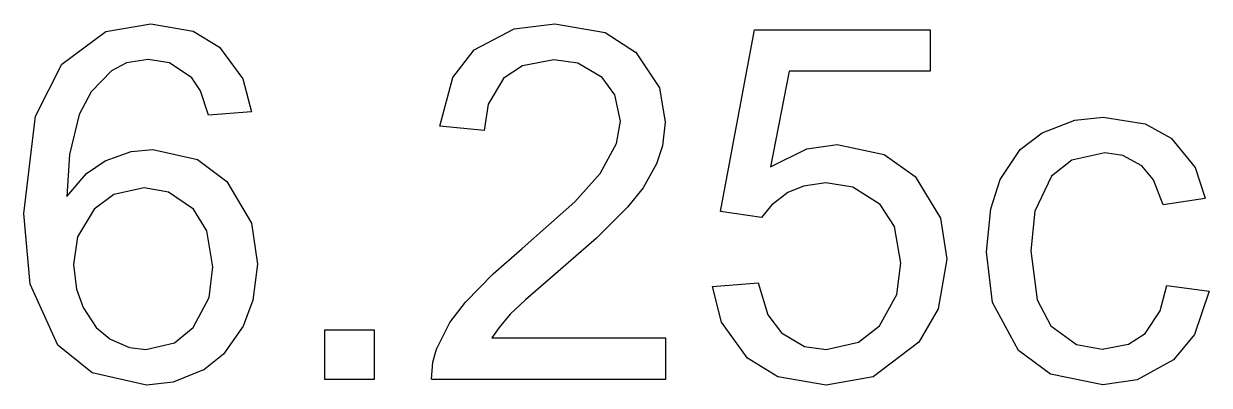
# Model space of a CAD drawing. Header units: millimetres. Extents: x -489 to 574, y -241 to 468.
# Drawn here: x -344.61 to -314.14, y -187.69 to -178.41 of the extents above; entities that cross this region are included whole.
import ezdxf

# ---------------------------------------------------------------- set-up
doc = ezdxf.new("R2010")
doc.units = ezdxf.units.MM
doc.layers.add('01_线宽0.15', color=7, linetype='Continuous')
doc.layers.add('实填充图层01', color=7, linetype='Continuous')

# ---------------------------------------------------------------- blocks, each defined once
blk = doc.blocks.new('图块2235_无名图块')
at = {"layer": '实填充图层01'}
for p, q in [((0.006, 0.146), (-0.213, 0.478)), ((0.213, -0.478), (0.006, 0.146))]:
    blk.add_line(p, q, dxfattribs=at)
blk = doc.blocks.new('图块2236_无名图块')
at = {"layer": '实填充图层01'}
for p, q in [((-0.015, 0.147), (-0.561, 0.239)), ((0.561, -0.239), (-0.015, 0.147))]:
    blk.add_line(p, q, dxfattribs=at)
blk = doc.blocks.new('图块2237_无名图块')
at = {"layer": '实填充图层01'}
for p, q in [((-0.088, 0.056), (-0.474, -0.149)), ((0.474, 0.149), (-0.088, 0.056))]:
    blk.add_line(p, q, dxfattribs=at)
blk = doc.blocks.new('图块2238_无名图块')
at = {"layer": '实填充图层01'}
for p, q in [((0.416, 0.56), (-0.104, 0.02)), ((-0.104, 0.02), (-0.416, -0.56))]:
    blk.add_line(p, q, dxfattribs=at)
blk = doc.blocks.new('图块2239_无名图块')
at = {"layer": '实填充图层01'}
for p, q in [((0.159, 1.051), (-0.091, 0.027)), ((-0.091, 0.027), (-0.159, -1.051))]:
    blk.add_line(p, q, dxfattribs=at)
blk = doc.blocks.new('图块2240_无名图块')
at = {"layer": '实填充图层01'}
for p, q in [((0.015, 0.133), (0.494, 0.455)), ((-0.494, -0.455), (0.015, 0.133))]:
    blk.add_line(p, q, dxfattribs=at)
blk = doc.blocks.new('图块2241_无名图块')
at = {"layer": '实填充图层01'}
for p, q in [((-0.612, -0.149), (0.059, 0.091)), ((0.059, 0.091), (0.612, 0.149))]:
    blk.add_line(p, q, dxfattribs=at)
blk = doc.blocks.new('图块2242_无名图块')
at = {"layer": '实填充图层01'}
for p, q in [((-0.952, 0.412), (0.196, 0.153)), ((0.196, 0.153), (0.952, -0.412))]:
    blk.add_line(p, q, dxfattribs=at)
blk = doc.blocks.new('图块2243_无名图块')
at = {"layer": '实填充图层01'}
for p, q in [((-0.393, 1.063), (0.24, -0.009)), ((0.24, -0.009), (0.393, -1.063))]:
    blk.add_line(p, q, dxfattribs=at)
blk = doc.blocks.new('图块2244_无名图块')
at = {"layer": '实填充图层01'}
for p, q in [((0.184, 0.796), (0.069, -0.125)), ((0.069, -0.125), (-0.184, -0.796))]:
    blk.add_line(p, q, dxfattribs=at)
blk = doc.blocks.new('图块2245_无名图块')
at = {"layer": '实填充图层01'}
for p, q in [((0.508, 0.563), (0.007, -0.153)), ((0.007, -0.153), (-0.508, -0.563))]:
    blk.add_line(p, q, dxfattribs=at)
blk = doc.blocks.new('图块2246_无名图块')
at = {"layer": '实填充图层01'}
for p, q in [((0.732, 0.196), (-0.045, -0.12)), ((-0.045, -0.12), (-0.732, -0.196))]:
    blk.add_line(p, q, dxfattribs=at)
blk = doc.blocks.new('图块2247_无名图块')
at = {"layer": '实填充图层01'}
for p, q in [((-0.263, -0.191), (-1.139, 0.513)), ((1.139, -0.513), (-0.263, -0.191))]:
    blk.add_line(p, q, dxfattribs=at)
blk = doc.blocks.new('图块2248_无名图块')
at = {"layer": '实填充图层01'}
for p, q in [((-0.27, -0.125), (-0.44, 1.691)), ((0.44, -1.691), (-0.27, -0.125))]:
    blk.add_line(p, q, dxfattribs=at)
blk = doc.blocks.new('图块2249_无名图块')
at = {"layer": '实填充图层01'}
for p, q in [((-0.182, 0.584), (0.488, 1.917)), ((-0.488, -1.917), (-0.182, 0.584))]:
    blk.add_line(p, q, dxfattribs=at)
blk = doc.blocks.new('图块2250_无名图块')
at = {"layer": '实填充图层01'}
for p, q in [((-1.147, -0.521), (-0.009, 0.319)), ((-0.009, 0.319), (1.147, 0.521))]:
    blk.add_line(p, q, dxfattribs=at)
blk = doc.blocks.new('图块2251_无名图块')
at = {"layer": '实填充图层01'}
for p, q in [((-0.88, 0.301), (0.201, 0.112)), ((0.201, 0.112), (0.88, -0.301))]:
    blk.add_line(p, q, dxfattribs=at)
blk = doc.blocks.new('图块2252_无名图块')
at = {"layer": '实填充图层01'}
for p, q in [((-0.412, 0.83), (0.185, 0.014)), ((0.185, 0.014), (0.412, -0.83))]:
    blk.add_line(p, q, dxfattribs=at)
blk = doc.blocks.new('图块2253_无名图块')
at = {"layer": '实填充图层01'}
for p, q in [((-0.123, 0.552), (-0.046, -0.079)), ((-0.046, -0.079), (0.123, -0.552))]:
    blk.add_line(p, q, dxfattribs=at)
blk = doc.blocks.new('图块2254_无名图块')
at = {"layer": '实填充图层01'}
for p, q in [((-0.341, 0.401), (-0.006, -0.11)), ((-0.006, -0.11), (0.341, -0.401))]:
    blk.add_line(p, q, dxfattribs=at)
blk = doc.blocks.new('图块2255_无名图块')
at = {"layer": '实填充图层01'}
for p, q in [((-0.465, 0.139), (0.042, -0.085)), ((0.042, -0.085), (0.465, -0.139))]:
    blk.add_line(p, q, dxfattribs=at)
blk = doc.blocks.new('图块2256_无名图块')
at = {"layer": '实填充图层01'}
for p, q in [((0.125, -0.107), (0.61, 0.286)), ((-0.61, -0.286), (0.125, -0.107))]:
    blk.add_line(p, q, dxfattribs=at)
blk = doc.blocks.new('图块2257_无名图块')
at = {"layer": '实填充图层01'}
for p, q in [((0.155, -0.008), (0.253, 0.776)), ((-0.253, -0.776), (0.155, -0.008))]:
    blk.add_line(p, q, dxfattribs=at)
blk = doc.blocks.new('图块2258_无名图块')
at = {"layer": '实填充图层01'}
for p, q in [((0.093, 0.188), (-0.25, 0.743)), ((0.25, -0.743), (0.093, 0.188))]:
    blk.add_line(p, q, dxfattribs=at)
blk = doc.blocks.new('图块2259_无名图块')
at = {"layer": '实填充图层01'}
for p, q in [((-0.009, 0.166), (-0.635, 0.272)), ((0.635, -0.272), (-0.009, 0.166))]:
    blk.add_line(p, q, dxfattribs=at)
blk = doc.blocks.new('图块2260_无名图块')
at = {"layer": '实填充图层01'}
for p, q in [((-0.134, 0.101), (-0.643, -0.272)), ((0.643, 0.272), (-0.134, 0.101))]:
    blk.add_line(p, q, dxfattribs=at)
blk = doc.blocks.new('图块2261_无名图块')
at = {"layer": '实填充图层01'}
for p, q in [((0.264, 0.712), (-0.162, -0.002)), ((-0.162, -0.002), (-0.264, -0.712))]:
    blk.add_line(p, q, dxfattribs=at)
blk = doc.blocks.new('图块2262_无名图块')
at = {"layer": '实填充图层01'}
for p, q in [((-0.031, 0.054), (0.065, 0.388)), ((-0.065, -0.388), (-0.031, 0.054))]:
    blk.add_line(p, q, dxfattribs=at)
blk = doc.blocks.new('图块2263_无名图块')
at = {"layer": '实填充图层01'}
for p, q in [((-0.024, 0.077), (0.371, 0.604)), ((-0.371, -0.604), (-0.024, 0.077))]:
    blk.add_line(p, q, dxfattribs=at)
blk = doc.blocks.new('图块2264_无名图块')
at = {"layer": '实填充图层01'}
for p, q in [((-0.02, 0.037), (0.73, 0.686)), ((-0.73, -0.686), (-0.02, 0.037))]:
    blk.add_line(p, q, dxfattribs=at)
blk = doc.blocks.new('图块2265_无名图块')
at = {"layer": '实填充图层01'}
for p, q in [((0.355, 0.24), (1.001, 0.963)), ((-1.001, -0.963), (0.355, 0.24))]:
    blk.add_line(p, q, dxfattribs=at)
blk = doc.blocks.new('图块2266_无名图块')
at = {"layer": '实填充图层01'}
for p, q in [((0.161, 0.1), (0.263, 0.673)), ((-0.263, -0.673), (0.161, 0.1))]:
    blk.add_line(p, q, dxfattribs=at)
blk = doc.blocks.new('图块2267_无名图块')
at = {"layer": '实填充图层01'}
for p, q in [((0.089, 0.118), (-0.238, 0.56)), ((0.238, -0.56), (0.089, 0.118))]:
    blk.add_line(p, q, dxfattribs=at)
blk = doc.blocks.new('图块2268_无名图块')
at = {"layer": '实填充图层01'}
for p, q in [((-0.003, 0.139), (-0.621, 0.228)), ((0.621, -0.228), (-0.003, 0.139))]:
    blk.add_line(p, q, dxfattribs=at)
blk = doc.blocks.new('图块2269_无名图块')
at = {"layer": '实填充图层01'}
for p, q in [((-0.158, 0.09), (-0.648, -0.241)), ((0.648, 0.241), (-0.158, 0.09))]:
    blk.add_line(p, q, dxfattribs=at)
blk = doc.blocks.new('图块2270_无名图块')
at = {"layer": '实填充图层01'}
for p, q in [((0.246, 0.667), (-0.148, 0.012)), ((-0.148, 0.012), (-0.246, -0.667))]:
    blk.add_line(p, q, dxfattribs=at)
blk = doc.blocks.new('图块2271_无名图块')
at = {"layer": '实填充图层01'}
for p, q in [((-0.107, 0.268), (0.443, 0.978)), ((-0.443, -0.978), (-0.107, 0.268))]:
    blk.add_line(p, q, dxfattribs=at)
blk = doc.blocks.new('图块2272_无名图块')
at = {"layer": '实填充图层01'}
for p, q in [((-0.006, 0.206), (1.034, 0.337)), ((-1.034, -0.337), (-0.006, 0.206))]:
    blk.add_line(p, q, dxfattribs=at)
blk = doc.blocks.new('图块2273_无名图块')
at = {"layer": '实填充图层01'}
for p, q in [((-1.036, 0.363), (0.259, 0.136)), ((0.259, 0.136), (1.036, -0.363))]:
    blk.add_line(p, q, dxfattribs=at)
blk = doc.blocks.new('图块2274_无名图块')
at = {"layer": '实填充图层01'}
for p, q in [((-0.382, 0.901), (0.234, -0.023)), ((0.234, -0.023), (0.382, -0.901))]:
    blk.add_line(p, q, dxfattribs=at)
blk = doc.blocks.new('图块2275_无名图块')
at = {"layer": '实填充图层01'}
for p, q in [((0.112, 0.537), (0.042, -0.069)), ((0.042, -0.069), (-0.112, -0.537))]:
    blk.add_line(p, q, dxfattribs=at)
blk = doc.blocks.new('图块2276_无名图块')
at = {"layer": '实填充图层01'}
for p, q in [((0.37, 0.557), (0.028, -0.053)), ((0.028, -0.053), (-0.37, -0.557))]:
    blk.add_line(p, q, dxfattribs=at)
blk = doc.blocks.new('图块2277_无名图块')
at = {"layer": '实填充图层01'}
for p, q in [((0.86, 0.8), (0.064, 0.011)), ((0.064, 0.011), (-0.86, -0.8))]:
    blk.add_line(p, q, dxfattribs=at)
blk = doc.blocks.new('图块2278_无名图块')
at = {"layer": '实填充图层01'}
for p, q in [((0.647, 0.573), (-0.255, -0.202)), ((-0.255, -0.202), (-0.647, -0.573))]:
    blk.add_line(p, q, dxfattribs=at)
blk = doc.blocks.new('图块2279_无名图块')
at = {"layer": '实填充图层01'}
for p, q in [((0.236, 0.303), (-0.053, -0.036)), ((-0.053, -0.036), (-0.236, -0.303))]:
    blk.add_line(p, q, dxfattribs=at)
blk = doc.blocks.new('图块2280_无名图块')
at = {"layer": '实填充图层01'}
for p, q in [((-0.301, 0.642), (-0.048, -0.181)), ((-0.048, -0.181), (0.301, -0.642))]:
    blk.add_line(p, q, dxfattribs=at)
blk = doc.blocks.new('图块2281_无名图块')
at = {"layer": '实填充图层01'}
for p, q in [((-0.574, 0.215), (0.018, -0.131)), ((0.018, -0.131), (0.574, -0.215))]:
    blk.add_line(p, q, dxfattribs=at)
blk = doc.blocks.new('图块2282_无名图块')
at = {"layer": '实填充图层01'}
for p, q in [((0.146, -0.113), (0.685, 0.304)), ((-0.685, -0.304), (0.146, -0.113))]:
    blk.add_line(p, q, dxfattribs=at)
blk = doc.blocks.new('图块2283_无名图块')
at = {"layer": '实填充图层01'}
for p, q in [((0.169, 0), (0.276, 0.806)), ((-0.276, -0.806), (0.169, 0))]:
    blk.add_line(p, q, dxfattribs=at)
blk = doc.blocks.new('图块2284_无名图块')
at = {"layer": '实填充图层01'}
for p, q in [((0.099, 0.19), (-0.265, 0.754)), ((0.265, -0.754), (0.099, 0.19))]:
    blk.add_line(p, q, dxfattribs=at)
blk = doc.blocks.new('图块2285_无名图块')
at = {"layer": '实填充图层01'}
for p, q in [((0, 0.169), (-0.702, 0.276)), ((0.702, -0.276), (0, 0.169))]:
    blk.add_line(p, q, dxfattribs=at)
blk = doc.blocks.new('图块2286_无名图块')
at = {"layer": '实填充图层01'}
for p, q in [((-0.086, 0.046), (-0.487, -0.124)), ((0.487, 0.124), (-0.086, 0.046))]:
    blk.add_line(p, q, dxfattribs=at)
blk = doc.blocks.new('图块2287_无名图块')
at = {"layer": '实填充图层01'}
for p, q in [((0.338, 0.321), (-0.085, -0.002)), ((-0.085, -0.002), (-0.338, -0.321))]:
    blk.add_line(p, q, dxfattribs=at)
blk = doc.blocks.new('图块2288_无名图块')
at = {"layer": '实填充图层01'}
for p, q in [((-0.856, -0.287), (0.083, 0.176)), ((0.083, 0.176), (0.856, 0.287))]:
    blk.add_line(p, q, dxfattribs=at)
blk = doc.blocks.new('图块2289_无名图块')
at = {"layer": '实填充图层01'}
for p, q in [((-1.002, 0.413), (0.212, 0.154)), ((0.212, 0.154), (1.002, -0.413))]:
    blk.add_line(p, q, dxfattribs=at)
blk = doc.blocks.new('图块2290_无名图块')
at = {"layer": '实填充图层01'}
for p, q in [((-0.408, 1.06), (0.25, -0.011)), ((0.25, -0.011), (0.408, -1.06))]:
    blk.add_line(p, q, dxfattribs=at)
blk = doc.blocks.new('图块2291_无名图块')
at = {"layer": '实填充图层01'}
for p, q in [((0.359, 1.067), (0.134, -0.211)), ((0.134, -0.211), (-0.359, -1.067))]:
    blk.add_line(p, q, dxfattribs=at)
blk = doc.blocks.new('图块2292_无名图块')
at = {"layer": '实填充图层01'}
for p, q in [((1.193, 0.552), (0.014, -0.339)), ((0.014, -0.339), (-1.193, -0.552))]:
    blk.add_line(p, q, dxfattribs=at)
blk = doc.blocks.new('图块2293_无名图块')
at = {"layer": '实填充图层01'}
for p, q in [((-0.233, -0.13), (-1.011, 0.348)), ((1.011, -0.348), (-0.233, -0.13))]:
    blk.add_line(p, q, dxfattribs=at)
blk = doc.blocks.new('图块2294_无名图块')
at = {"layer": '实填充图层01'}
for p, q in [((-0.22, -0.001), (-0.448, 0.922)), ((0.448, -0.922), (-0.22, -0.001))]:
    blk.add_line(p, q, dxfattribs=at)
blk = doc.blocks.new('图块2295_无名图块')
at = {"layer": '实填充图层01'}
for p, q in [((0.459, 0.882), (0.083, -0.226)), ((0.083, -0.226), (-0.459, -0.882))]:
    blk.add_line(p, q, dxfattribs=at)
blk = doc.blocks.new('图块2296_无名图块')
at = {"layer": '实填充图层01'}
for p, q in [((0.909, 0.319), (-0.026, -0.195)), ((-0.026, -0.195), (-0.909, -0.319))]:
    blk.add_line(p, q, dxfattribs=at)
blk = doc.blocks.new('图块2297_无名图块')
at = {"layer": '实填充图层01'}
for p, q in [((-0.261, -0.165), (-1.085, 0.441)), ((1.085, -0.441), (-0.261, -0.165))]:
    blk.add_line(p, q, dxfattribs=at)
blk = doc.blocks.new('图块2298_无名图块')
at = {"layer": '实填充图层01'}
for p, q in [((-0.252, -0.036), (-0.411, 1.264)), ((0.411, -1.264), (-0.252, -0.036))]:
    blk.add_line(p, q, dxfattribs=at)
blk = doc.blocks.new('图块2299_无名图块')
at = {"layer": '实填充图层01'}
for p, q in [((-0.066, 0.178), (0.177, 0.932)), ((-0.177, -0.932), (-0.066, 0.178))]:
    blk.add_line(p, q, dxfattribs=at)
blk = doc.blocks.new('图块2300_无名图块')
at = {"layer": '实填充图层01'}
for p, q in [((-0.027, 0.17), (0.538, 0.598)), ((-0.538, -0.598), (-0.027, 0.17))]:
    blk.add_line(p, q, dxfattribs=at)
blk = doc.blocks.new('图块2301_无名图块')
at = {"layer": '实填充图层01'}
for p, q in [((-0.785, -0.2), (0.062, 0.123)), ((0.062, 0.123), (0.785, 0.2))]:
    blk.add_line(p, q, dxfattribs=at)
blk = doc.blocks.new('图块2302_无名图块')
at = {"layer": '实填充图层01'}
for p, q in [((-0.876, 0.271), (0.201, 0.101)), ((0.201, 0.101), (0.876, -0.271))]:
    blk.add_line(p, q, dxfattribs=at)
blk = doc.blocks.new('图块2303_无名图块')
at = {"layer": '实填充图层01'}
for p, q in [((-0.437, 0.77), (0.174, 0.019)), ((0.174, 0.019), (0.437, -0.77))]:
    blk.add_line(p, q, dxfattribs=at)
blk = doc.blocks.new('图块2304_无名图块')
at = {"layer": '实填充图层01'}
for p, q in [((0.026, 0.14), (-0.275, 0.5)), ((0.275, -0.5), (0.026, 0.14))]:
    blk.add_line(p, q, dxfattribs=at)
blk = doc.blocks.new('图块2305_无名图块')
at = {"layer": '实填充图层01'}
for p, q in [((-0.017, 0.102), (-0.476, 0.167)), ((0.476, -0.167), (-0.017, 0.102))]:
    blk.add_line(p, q, dxfattribs=at)
blk = doc.blocks.new('图块2306_无名图块')
at = {"layer": '实填充图层01'}
for p, q in [((-0.16, 0.112), (-0.687, -0.302)), ((0.687, 0.302), (-0.16, 0.112))]:
    blk.add_line(p, q, dxfattribs=at)
blk = doc.blocks.new('图块2307_无名图块')
at = {"layer": '实填充图层01'}
for p, q in [((0.264, 0.956), (-0.162, 0.058)), ((-0.162, 0.058), (-0.264, -0.956))]:
    blk.add_line(p, q, dxfattribs=at)
blk = doc.blocks.new('图块2308_无名图块')
at = {"layer": '实填充图层01'}
for p, q in [((-0.254, 0.963), (-0.095, -0.295)), ((-0.095, -0.295), (0.254, -0.963))]:
    blk.add_line(p, q, dxfattribs=at)
blk = doc.blocks.new('图块2309_无名图块')
at = {"layer": '实填充图层01'}
for p, q in [((-0.663, 0.301), (0.004, -0.184)), ((0.004, -0.184), (0.663, -0.301))]:
    blk.add_line(p, q, dxfattribs=at)
blk = doc.blocks.new('图块2310_无名图块')
at = {"layer": '实填充图层01'}
for p, q in [((0.121, -0.075), (0.549, 0.201)), ((-0.549, -0.201), (0.121, -0.075))]:
    blk.add_line(p, q, dxfattribs=at)
blk = doc.blocks.new('图块2311_无名图块')
at = {"layer": '实填充图层01'}
for p, q in [((0.113, -0.033), (0.279, 0.618)), ((-0.279, -0.618), (0.113, -0.033))]:
    blk.add_line(p, q, dxfattribs=at)
blk = doc.blocks.new('图块2481_无名图块')
at = {"layer": '实填充图层01'}
for p, q in [((0.006, 0.146), (-0.213, 0.478)), ((0.213, -0.478), (0.006, 0.146))]:
    blk.add_line(p, q, dxfattribs=at)
blk = doc.blocks.new('图块2482_无名图块')
at = {"layer": '实填充图层01'}
for p, q in [((-0.015, 0.147), (-0.561, 0.239)), ((0.561, -0.239), (-0.015, 0.147))]:
    blk.add_line(p, q, dxfattribs=at)
blk = doc.blocks.new('图块2483_无名图块')
at = {"layer": '实填充图层01'}
for p, q in [((-0.088, 0.056), (-0.474, -0.149)), ((0.474, 0.149), (-0.088, 0.056))]:
    blk.add_line(p, q, dxfattribs=at)
blk = doc.blocks.new('图块2484_无名图块')
at = {"layer": '实填充图层01'}
for p, q in [((0.416, 0.56), (-0.104, 0.02)), ((-0.104, 0.02), (-0.416, -0.56))]:
    blk.add_line(p, q, dxfattribs=at)
blk = doc.blocks.new('图块2485_无名图块')
at = {"layer": '实填充图层01'}
for p, q in [((0.159, 1.051), (-0.091, 0.027)), ((-0.091, 0.027), (-0.159, -1.051))]:
    blk.add_line(p, q, dxfattribs=at)
blk = doc.blocks.new('图块2486_无名图块')
at = {"layer": '实填充图层01'}
for p, q in [((0.015, 0.133), (0.494, 0.455)), ((-0.494, -0.455), (0.015, 0.133))]:
    blk.add_line(p, q, dxfattribs=at)
blk = doc.blocks.new('图块2487_无名图块')
at = {"layer": '实填充图层01'}
for p, q in [((-0.612, -0.149), (0.059, 0.091)), ((0.059, 0.091), (0.612, 0.149))]:
    blk.add_line(p, q, dxfattribs=at)
blk = doc.blocks.new('图块2488_无名图块')
at = {"layer": '实填充图层01'}
for p, q in [((-0.952, 0.412), (0.196, 0.153)), ((0.196, 0.153), (0.952, -0.412))]:
    blk.add_line(p, q, dxfattribs=at)
blk = doc.blocks.new('图块2489_无名图块')
at = {"layer": '实填充图层01'}
for p, q in [((-0.393, 1.063), (0.24, -0.009)), ((0.24, -0.009), (0.393, -1.063))]:
    blk.add_line(p, q, dxfattribs=at)
blk = doc.blocks.new('图块2490_无名图块')
at = {"layer": '实填充图层01'}
for p, q in [((0.184, 0.796), (0.069, -0.125)), ((0.069, -0.125), (-0.184, -0.796))]:
    blk.add_line(p, q, dxfattribs=at)
blk = doc.blocks.new('图块2491_无名图块')
at = {"layer": '实填充图层01'}
for p, q in [((0.508, 0.563), (0.007, -0.153)), ((0.007, -0.153), (-0.508, -0.563))]:
    blk.add_line(p, q, dxfattribs=at)
blk = doc.blocks.new('图块2492_无名图块')
at = {"layer": '实填充图层01'}
for p, q in [((0.732, 0.196), (-0.045, -0.12)), ((-0.045, -0.12), (-0.732, -0.196))]:
    blk.add_line(p, q, dxfattribs=at)
blk = doc.blocks.new('图块2493_无名图块')
at = {"layer": '实填充图层01'}
for p, q in [((-0.263, -0.191), (-1.139, 0.513)), ((1.139, -0.513), (-0.263, -0.191))]:
    blk.add_line(p, q, dxfattribs=at)
blk = doc.blocks.new('图块2494_无名图块')
at = {"layer": '实填充图层01'}
for p, q in [((-0.27, -0.125), (-0.44, 1.691)), ((0.44, -1.691), (-0.27, -0.125))]:
    blk.add_line(p, q, dxfattribs=at)
blk = doc.blocks.new('图块2495_无名图块')
at = {"layer": '实填充图层01'}
for p, q in [((-0.182, 0.584), (0.488, 1.917)), ((-0.488, -1.917), (-0.182, 0.584))]:
    blk.add_line(p, q, dxfattribs=at)
blk = doc.blocks.new('图块2496_无名图块')
at = {"layer": '实填充图层01'}
for p, q in [((-1.147, -0.521), (-0.009, 0.319)), ((-0.009, 0.319), (1.147, 0.521))]:
    blk.add_line(p, q, dxfattribs=at)
blk = doc.blocks.new('图块2497_无名图块')
at = {"layer": '实填充图层01'}
for p, q in [((-0.88, 0.301), (0.201, 0.112)), ((0.201, 0.112), (0.88, -0.301))]:
    blk.add_line(p, q, dxfattribs=at)
blk = doc.blocks.new('图块2498_无名图块')
at = {"layer": '实填充图层01'}
for p, q in [((-0.412, 0.83), (0.185, 0.014)), ((0.185, 0.014), (0.412, -0.83))]:
    blk.add_line(p, q, dxfattribs=at)
blk = doc.blocks.new('图块2499_无名图块')
at = {"layer": '实填充图层01'}
for p, q in [((-0.123, 0.552), (-0.046, -0.079)), ((-0.046, -0.079), (0.123, -0.552))]:
    blk.add_line(p, q, dxfattribs=at)
blk = doc.blocks.new('图块2500_无名图块')
at = {"layer": '实填充图层01'}
for p, q in [((-0.341, 0.401), (-0.006, -0.11)), ((-0.006, -0.11), (0.341, -0.401))]:
    blk.add_line(p, q, dxfattribs=at)
blk = doc.blocks.new('图块2501_无名图块')
at = {"layer": '实填充图层01'}
for p, q in [((-0.465, 0.139), (0.042, -0.085)), ((0.042, -0.085), (0.465, -0.139))]:
    blk.add_line(p, q, dxfattribs=at)
blk = doc.blocks.new('图块2502_无名图块')
at = {"layer": '实填充图层01'}
for p, q in [((0.125, -0.107), (0.61, 0.286)), ((-0.61, -0.286), (0.125, -0.107))]:
    blk.add_line(p, q, dxfattribs=at)
blk = doc.blocks.new('图块2503_无名图块')
at = {"layer": '实填充图层01'}
for p, q in [((0.155, -0.008), (0.253, 0.776)), ((-0.253, -0.776), (0.155, -0.008))]:
    blk.add_line(p, q, dxfattribs=at)
blk = doc.blocks.new('图块2504_无名图块')
at = {"layer": '实填充图层01'}
for p, q in [((0.093, 0.188), (-0.25, 0.743)), ((0.25, -0.743), (0.093, 0.188))]:
    blk.add_line(p, q, dxfattribs=at)
blk = doc.blocks.new('图块2505_无名图块')
at = {"layer": '实填充图层01'}
for p, q in [((-0.009, 0.166), (-0.635, 0.272)), ((0.635, -0.272), (-0.009, 0.166))]:
    blk.add_line(p, q, dxfattribs=at)
blk = doc.blocks.new('图块2506_无名图块')
at = {"layer": '实填充图层01'}
for p, q in [((-0.134, 0.101), (-0.643, -0.272)), ((0.643, 0.272), (-0.134, 0.101))]:
    blk.add_line(p, q, dxfattribs=at)
blk = doc.blocks.new('图块2507_无名图块')
at = {"layer": '实填充图层01'}
for p, q in [((0.264, 0.712), (-0.162, -0.002)), ((-0.162, -0.002), (-0.264, -0.712))]:
    blk.add_line(p, q, dxfattribs=at)
blk = doc.blocks.new('图块2508_无名图块')
at = {"layer": '实填充图层01'}
for p, q in [((-0.031, 0.054), (0.065, 0.388)), ((-0.065, -0.388), (-0.031, 0.054))]:
    blk.add_line(p, q, dxfattribs=at)
blk = doc.blocks.new('图块2509_无名图块')
at = {"layer": '实填充图层01'}
for p, q in [((-0.024, 0.077), (0.371, 0.604)), ((-0.371, -0.604), (-0.024, 0.077))]:
    blk.add_line(p, q, dxfattribs=at)
blk = doc.blocks.new('图块2510_无名图块')
at = {"layer": '实填充图层01'}
for p, q in [((-0.02, 0.037), (0.73, 0.686)), ((-0.73, -0.686), (-0.02, 0.037))]:
    blk.add_line(p, q, dxfattribs=at)
blk = doc.blocks.new('图块2511_无名图块')
at = {"layer": '实填充图层01'}
for p, q in [((0.355, 0.24), (1.001, 0.963)), ((-1.001, -0.963), (0.355, 0.24))]:
    blk.add_line(p, q, dxfattribs=at)
blk = doc.blocks.new('图块2512_无名图块')
at = {"layer": '实填充图层01'}
for p, q in [((0.161, 0.1), (0.263, 0.673)), ((-0.263, -0.673), (0.161, 0.1))]:
    blk.add_line(p, q, dxfattribs=at)
blk = doc.blocks.new('图块2513_无名图块')
at = {"layer": '实填充图层01'}
for p, q in [((0.089, 0.118), (-0.238, 0.56)), ((0.238, -0.56), (0.089, 0.118))]:
    blk.add_line(p, q, dxfattribs=at)
blk = doc.blocks.new('图块2514_无名图块')
at = {"layer": '实填充图层01'}
for p, q in [((-0.003, 0.139), (-0.621, 0.228)), ((0.621, -0.228), (-0.003, 0.139))]:
    blk.add_line(p, q, dxfattribs=at)
blk = doc.blocks.new('图块2515_无名图块')
at = {"layer": '实填充图层01'}
for p, q in [((-0.158, 0.09), (-0.648, -0.241)), ((0.648, 0.241), (-0.158, 0.09))]:
    blk.add_line(p, q, dxfattribs=at)
blk = doc.blocks.new('图块2516_无名图块')
at = {"layer": '实填充图层01'}
for p, q in [((0.246, 0.667), (-0.148, 0.012)), ((-0.148, 0.012), (-0.246, -0.667))]:
    blk.add_line(p, q, dxfattribs=at)
blk = doc.blocks.new('图块2517_无名图块')
at = {"layer": '实填充图层01'}
for p, q in [((-0.107, 0.268), (0.443, 0.978)), ((-0.443, -0.978), (-0.107, 0.268))]:
    blk.add_line(p, q, dxfattribs=at)
blk = doc.blocks.new('图块2518_无名图块')
at = {"layer": '实填充图层01'}
for p, q in [((-0.006, 0.206), (1.034, 0.337)), ((-1.034, -0.337), (-0.006, 0.206))]:
    blk.add_line(p, q, dxfattribs=at)
blk = doc.blocks.new('图块2519_无名图块')
at = {"layer": '实填充图层01'}
for p, q in [((-1.036, 0.363), (0.259, 0.136)), ((0.259, 0.136), (1.036, -0.363))]:
    blk.add_line(p, q, dxfattribs=at)
blk = doc.blocks.new('图块2520_无名图块')
at = {"layer": '实填充图层01'}
for p, q in [((-0.382, 0.901), (0.234, -0.023)), ((0.234, -0.023), (0.382, -0.901))]:
    blk.add_line(p, q, dxfattribs=at)
blk = doc.blocks.new('图块2521_无名图块')
at = {"layer": '实填充图层01'}
for p, q in [((0.112, 0.537), (0.042, -0.069)), ((0.042, -0.069), (-0.112, -0.537))]:
    blk.add_line(p, q, dxfattribs=at)
blk = doc.blocks.new('图块2522_无名图块')
at = {"layer": '实填充图层01'}
for p, q in [((0.37, 0.557), (0.028, -0.053)), ((0.028, -0.053), (-0.37, -0.557))]:
    blk.add_line(p, q, dxfattribs=at)
blk = doc.blocks.new('图块2523_无名图块')
at = {"layer": '实填充图层01'}
for p, q in [((0.86, 0.8), (0.064, 0.011)), ((0.064, 0.011), (-0.86, -0.8))]:
    blk.add_line(p, q, dxfattribs=at)
blk = doc.blocks.new('图块2524_无名图块')
at = {"layer": '实填充图层01'}
for p, q in [((0.647, 0.573), (-0.255, -0.202)), ((-0.255, -0.202), (-0.647, -0.573))]:
    blk.add_line(p, q, dxfattribs=at)
blk = doc.blocks.new('图块2525_无名图块')
at = {"layer": '实填充图层01'}
for p, q in [((0.236, 0.303), (-0.053, -0.036)), ((-0.053, -0.036), (-0.236, -0.303))]:
    blk.add_line(p, q, dxfattribs=at)
blk = doc.blocks.new('图块2526_无名图块')
at = {"layer": '实填充图层01'}
for p, q in [((-0.301, 0.642), (-0.048, -0.181)), ((-0.048, -0.181), (0.301, -0.642))]:
    blk.add_line(p, q, dxfattribs=at)
blk = doc.blocks.new('图块2527_无名图块')
at = {"layer": '实填充图层01'}
for p, q in [((-0.574, 0.215), (0.018, -0.131)), ((0.018, -0.131), (0.574, -0.215))]:
    blk.add_line(p, q, dxfattribs=at)
blk = doc.blocks.new('图块2528_无名图块')
at = {"layer": '实填充图层01'}
for p, q in [((0.146, -0.113), (0.685, 0.304)), ((-0.685, -0.304), (0.146, -0.113))]:
    blk.add_line(p, q, dxfattribs=at)
blk = doc.blocks.new('图块2529_无名图块')
at = {"layer": '实填充图层01'}
for p, q in [((0.169, 0), (0.276, 0.806)), ((-0.276, -0.806), (0.169, 0))]:
    blk.add_line(p, q, dxfattribs=at)
blk = doc.blocks.new('图块2530_无名图块')
at = {"layer": '实填充图层01'}
for p, q in [((0.099, 0.19), (-0.265, 0.754)), ((0.265, -0.754), (0.099, 0.19))]:
    blk.add_line(p, q, dxfattribs=at)
blk = doc.blocks.new('图块2531_无名图块')
at = {"layer": '实填充图层01'}
for p, q in [((0, 0.169), (-0.702, 0.276)), ((0.702, -0.276), (0, 0.169))]:
    blk.add_line(p, q, dxfattribs=at)
blk = doc.blocks.new('图块2532_无名图块')
at = {"layer": '实填充图层01'}
for p, q in [((-0.086, 0.046), (-0.487, -0.124)), ((0.487, 0.124), (-0.086, 0.046))]:
    blk.add_line(p, q, dxfattribs=at)
blk = doc.blocks.new('图块2533_无名图块')
at = {"layer": '实填充图层01'}
for p, q in [((0.338, 0.321), (-0.085, -0.002)), ((-0.085, -0.002), (-0.338, -0.321))]:
    blk.add_line(p, q, dxfattribs=at)
blk = doc.blocks.new('图块2534_无名图块')
at = {"layer": '实填充图层01'}
for p, q in [((-0.856, -0.287), (0.083, 0.176)), ((0.083, 0.176), (0.856, 0.287))]:
    blk.add_line(p, q, dxfattribs=at)
blk = doc.blocks.new('图块2535_无名图块')
at = {"layer": '实填充图层01'}
for p, q in [((-1.002, 0.413), (0.212, 0.154)), ((0.212, 0.154), (1.002, -0.413))]:
    blk.add_line(p, q, dxfattribs=at)
blk = doc.blocks.new('图块2536_无名图块')
at = {"layer": '实填充图层01'}
for p, q in [((-0.408, 1.06), (0.25, -0.011)), ((0.25, -0.011), (0.408, -1.06))]:
    blk.add_line(p, q, dxfattribs=at)
blk = doc.blocks.new('图块2537_无名图块')
at = {"layer": '实填充图层01'}
for p, q in [((0.359, 1.067), (0.134, -0.211)), ((0.134, -0.211), (-0.359, -1.067))]:
    blk.add_line(p, q, dxfattribs=at)
blk = doc.blocks.new('图块2538_无名图块')
at = {"layer": '实填充图层01'}
for p, q in [((1.193, 0.552), (0.014, -0.339)), ((0.014, -0.339), (-1.193, -0.552))]:
    blk.add_line(p, q, dxfattribs=at)
blk = doc.blocks.new('图块2539_无名图块')
at = {"layer": '实填充图层01'}
for p, q in [((-0.233, -0.13), (-1.011, 0.348)), ((1.011, -0.348), (-0.233, -0.13))]:
    blk.add_line(p, q, dxfattribs=at)
blk = doc.blocks.new('图块2540_无名图块')
at = {"layer": '实填充图层01'}
for p, q in [((-0.22, -0.001), (-0.448, 0.922)), ((0.448, -0.922), (-0.22, -0.001))]:
    blk.add_line(p, q, dxfattribs=at)
blk = doc.blocks.new('图块2541_无名图块')
at = {"layer": '实填充图层01'}
for p, q in [((0.459, 0.882), (0.083, -0.226)), ((0.083, -0.226), (-0.459, -0.882))]:
    blk.add_line(p, q, dxfattribs=at)
blk = doc.blocks.new('图块2542_无名图块')
at = {"layer": '实填充图层01'}
for p, q in [((0.909, 0.319), (-0.026, -0.195)), ((-0.026, -0.195), (-0.909, -0.319))]:
    blk.add_line(p, q, dxfattribs=at)
blk = doc.blocks.new('图块2543_无名图块')
at = {"layer": '实填充图层01'}
for p, q in [((-0.261, -0.165), (-1.085, 0.441)), ((1.085, -0.441), (-0.261, -0.165))]:
    blk.add_line(p, q, dxfattribs=at)
blk = doc.blocks.new('图块2544_无名图块')
at = {"layer": '实填充图层01'}
for p, q in [((-0.252, -0.036), (-0.411, 1.264)), ((0.411, -1.264), (-0.252, -0.036))]:
    blk.add_line(p, q, dxfattribs=at)
blk = doc.blocks.new('图块2545_无名图块')
at = {"layer": '实填充图层01'}
for p, q in [((-0.066, 0.178), (0.177, 0.932)), ((-0.177, -0.932), (-0.066, 0.178))]:
    blk.add_line(p, q, dxfattribs=at)
blk = doc.blocks.new('图块2546_无名图块')
at = {"layer": '实填充图层01'}
for p, q in [((-0.027, 0.17), (0.538, 0.598)), ((-0.538, -0.598), (-0.027, 0.17))]:
    blk.add_line(p, q, dxfattribs=at)
blk = doc.blocks.new('图块2547_无名图块')
at = {"layer": '实填充图层01'}
for p, q in [((-0.785, -0.2), (0.062, 0.123)), ((0.062, 0.123), (0.785, 0.2))]:
    blk.add_line(p, q, dxfattribs=at)
blk = doc.blocks.new('图块2548_无名图块')
at = {"layer": '实填充图层01'}
for p, q in [((-0.876, 0.271), (0.201, 0.101)), ((0.201, 0.101), (0.876, -0.271))]:
    blk.add_line(p, q, dxfattribs=at)
blk = doc.blocks.new('图块2549_无名图块')
at = {"layer": '实填充图层01'}
for p, q in [((-0.437, 0.77), (0.174, 0.019)), ((0.174, 0.019), (0.437, -0.77))]:
    blk.add_line(p, q, dxfattribs=at)
blk = doc.blocks.new('图块2550_无名图块')
at = {"layer": '实填充图层01'}
for p, q in [((0.026, 0.14), (-0.275, 0.5)), ((0.275, -0.5), (0.026, 0.14))]:
    blk.add_line(p, q, dxfattribs=at)
blk = doc.blocks.new('图块2551_无名图块')
at = {"layer": '实填充图层01'}
for p, q in [((-0.017, 0.102), (-0.476, 0.167)), ((0.476, -0.167), (-0.017, 0.102))]:
    blk.add_line(p, q, dxfattribs=at)
blk = doc.blocks.new('图块2552_无名图块')
at = {"layer": '实填充图层01'}
for p, q in [((-0.16, 0.112), (-0.687, -0.302)), ((0.687, 0.302), (-0.16, 0.112))]:
    blk.add_line(p, q, dxfattribs=at)
blk = doc.blocks.new('图块2553_无名图块')
at = {"layer": '实填充图层01'}
for p, q in [((0.264, 0.956), (-0.162, 0.058)), ((-0.162, 0.058), (-0.264, -0.956))]:
    blk.add_line(p, q, dxfattribs=at)
blk = doc.blocks.new('图块2554_无名图块')
at = {"layer": '实填充图层01'}
for p, q in [((-0.254, 0.963), (-0.095, -0.295)), ((-0.095, -0.295), (0.254, -0.963))]:
    blk.add_line(p, q, dxfattribs=at)
blk = doc.blocks.new('图块2555_无名图块')
at = {"layer": '实填充图层01'}
for p, q in [((-0.663, 0.301), (0.004, -0.184)), ((0.004, -0.184), (0.663, -0.301))]:
    blk.add_line(p, q, dxfattribs=at)
blk = doc.blocks.new('图块2556_无名图块')
at = {"layer": '实填充图层01'}
for p, q in [((0.121, -0.075), (0.549, 0.201)), ((-0.549, -0.201), (0.121, -0.075))]:
    blk.add_line(p, q, dxfattribs=at)
blk = doc.blocks.new('图块2557_无名图块')
at = {"layer": '实填充图层01'}
for p, q in [((0.113, -0.033), (0.279, 0.618)), ((-0.279, -0.618), (0.113, -0.033))]:
    blk.add_line(p, q, dxfattribs=at)

msp = doc.modelspace()

# ---------------------------------------------------------------- linework, layer by layer
at = {"layer": '01_线宽0.15'}
for p, q in [((-326.704, -183.232), (-325.828, -178.559)), ((-326.704, -183.232), (-325.828, -178.559)), ((-325.828, -178.559), (-321.319, -178.559)), ((-325.828, -178.559), (-321.319, -178.559)), ((-321.319, -178.559), (-321.319, -179.626)), ((-321.319, -178.559), (-321.319, -179.626)), ((-324.936, -179.626), (-325.421, -182.079)), ((-324.936, -179.626), (-325.421, -182.079)), ((-321.319, -179.626), (-324.936, -179.626)), ((-321.319, -179.626), (-324.936, -179.626)), ((-338.758, -180.667), (-339.863, -180.756)), ((-338.758, -180.667), (-339.863, -180.756)), ((-332.777, -181.15), (-333.92, -181.035)), ((-332.777, -181.15), (-333.92, -181.035)), ((-314.243, -182.89), (-315.323, -183.055)), ((-314.243, -182.89), (-315.323, -183.055)), ((-325.65, -183.385), (-326.704, -183.232)), ((-325.65, -183.385), (-326.704, -183.232)), ((-326.907, -185.15), (-325.739, -185.061)), ((-326.907, -185.15), (-325.739, -185.061)), ((-315.234, -185.125), (-314.141, -185.277)), ((-315.234, -185.125), (-314.141, -185.277)), ((-336.877, -187.538), (-336.877, -186.268)), ((-336.877, -186.268), (-335.607, -186.268)), ((-336.877, -187.538), (-336.877, -186.268)), ((-336.877, -186.268), (-335.607, -186.268)), ((-335.607, -186.268), (-335.607, -187.538)), ((-335.607, -186.268), (-335.607, -187.538)), ((-332.58, -186.471), (-328.116, -186.471)), ((-332.58, -186.471), (-328.116, -186.471)), ((-328.116, -186.471), (-328.116, -187.538)), ((-328.116, -186.471), (-328.116, -187.538)), ((-335.607, -187.538), (-336.877, -187.538)), ((-335.607, -187.538), (-336.877, -187.538)), ((-328.116, -187.538), (-334.136, -187.538)), ((-328.116, -187.538), (-334.136, -187.538))]:
    msp.add_line(p, q, dxfattribs=at)

# ---------------------------------------------------------------- block references
for name, p in [('图块2250_无名图块', (-342.49, -178.927)), ('图块2496_无名图块', (-342.49, -178.927)), ('图块2251_无名图块', (-340.462, -178.707)), ('图块2497_无名图块', (-340.462, -178.707)), ('图块2272_无名图块', (-331.999, -178.743)), ('图块2518_无名图块', (-331.999, -178.743)), ('图块2273_无名图块', (-329.929, -178.77)), ('图块2519_无名图块', (-329.929, -178.77)), ('图块2252_无名图块', (-339.17, -179.837)), ('图块2498_无名图块', (-339.17, -179.837)), ('图块2271_无名图块', (-333.476, -180.057)), ('图块2517_无名图块', (-333.476, -180.057)), ('图块2274_无名图块', (-328.51, -180.033)), ('图块2520_无名图块', (-328.51, -180.033)), ('图块2249_无名图块', (-344.125, -181.365)), ('图块2495_无名图块', (-344.125, -181.365)), ('图块2237_无名图块', (-341.885, -179.47)), ('图块2483_无名图块', (-341.885, -179.47)), ('图块2236_无名图块', (-340.849, -179.56)), ('图块2482_无名图块', (-340.849, -179.56)), ('图块2269_无名图块', (-331.638, -179.575)), ('图块2515_无名图块', (-331.638, -179.575)), ('图块2268_无名图块', (-330.369, -179.561)), ('图块2514_无名图块', (-330.369, -179.561)), ('图块2238_无名图块', (-342.775, -180.179)), ('图块2484_无名图块', (-342.775, -180.179)), ('图块2235_无名图块', (-340.076, -180.278)), ('图块2481_无名图块', (-340.076, -180.278)), ('图块2270_无名图块', (-332.531, -180.483)), ('图块2516_无名图块', (-332.531, -180.483)), ('图块2267_无名图块', (-329.509, -180.349)), ('图块2513_无名图块', (-329.509, -180.349)), ('图块2239_无名图块', (-343.349, -181.79)), ('图块2485_无名图块', (-343.349, -181.79)), ('图块2266_无名图块', (-329.535, -181.582)), ('图块2512_无名图块', (-329.535, -181.582)), ('图块2275_无名图块', (-328.241, -181.47)), ('图块2521_无名图块', (-328.241, -181.47)), ('图块2301_无名图块', (-317.655, -181.007)), ('图块2547_无名图块', (-317.655, -181.007)), ('图块2302_无名图块', (-315.994, -181.078)), ('图块2548_无名图块', (-315.994, -181.078)), ('图块2300_无名图块', (-318.978, -181.805)), ('图块2546_无名图块', (-318.978, -181.805)), ('图块2288_无名图块', (-324.565, -181.792)), ('图块2534_无名图块', (-324.565, -181.792)), ('图块2289_无名图块', (-322.707, -181.918)), ('图块2535_无名图块', (-322.707, -181.918)), ('图块2303_无名图块', (-314.68, -182.119)), ('图块2549_无名图块', (-314.68, -182.119)), ('图块2241_无名图块', (-341.908, -181.781)), ('图块2487_无名图块', (-341.908, -181.781)), ('图块2242_无名图块', (-340.344, -182.044)), ('图块2488_无名图块', (-340.344, -182.044)), ('图块2306_无名图块', (-317.512, -182.023)), ('图块2552_无名图块', (-317.512, -182.023)), ('图块2305_无名图块', (-316.349, -181.888)), ('图块2551_无名图块', (-316.349, -181.888)), ('图块2240_无名图块', (-343.014, -182.386)), ('图块2486_无名图块', (-343.014, -182.386)), ('图块2276_无名图块', (-328.723, -182.564)), ('图块2522_无名图块', (-328.723, -182.564)), ('图块2304_无名图块', (-315.598, -182.555)), ('图块2550_无名图块', (-315.598, -182.555)), ('图块2243_无名图块', (-338.998, -183.518)), ('图块2489_无名图块', (-338.998, -183.518)), ('图块2265_无名图块', (-330.8, -183.218)), ('图块2511_无名图块', (-330.8, -183.218)), ('图块2286_无名图块', (-324.488, -182.62)), ('图块2532_无名图块', (-324.488, -182.62)), ('图块2285_无名图块', (-323.299, -182.772)), ('图块2531_无名图块', (-323.299, -182.772)), ('图块2290_无名图块', (-321.296, -183.391)), ('图块2536_无名图块', (-321.296, -183.391)), ('图块2299_无名图块', (-319.692, -183.335)), ('图块2545_无名图块', (-319.692, -183.335)), ('图块2307_无名图块', (-318.463, -183.28)), ('图块2553_无名图块', (-318.463, -183.28)), ('图块2260_无名图块', (-342.161, -182.895)), ('图块2506_无名图块', (-342.161, -182.895)), ('图块2259_无名图块', (-340.883, -182.895)), ('图块2505_无名图块', (-340.883, -182.895)), ('图块2287_无名图块', (-325.312, -183.064)), ('图块2533_无名图块', (-325.312, -183.064)), ('图块2277_无名图块', (-329.954, -183.92)), ('图块2523_无名图块', (-329.954, -183.92)), ('图块2284_无名图块', (-322.333, -183.802)), ('图块2530_无名图块', (-322.333, -183.802)), ('图块2248_无名图块', (-344.173, -184.972)), ('图块2494_无名图块', (-344.173, -184.972)), ('图块2261_无名图块', (-343.067, -183.879)), ('图块2507_无名图块', (-343.067, -183.879)), ('图块2258_无名图块', (-339.999, -183.91)), ('图块2504_无名图块', (-339.999, -183.91)), ('图块2264_无名图块', (-332.531, -184.867)), ('图块2510_无名图块', (-332.531, -184.867)), ('图块2298_无名图块', (-319.458, -185.531)), ('图块2544_无名图块', (-319.458, -185.531)), ('图块2308_无名图块', (-318.472, -185.199)), ('图块2554_无名图块', (-318.472, -185.199)), ('图块2253_无名图块', (-343.207, -185.144)), ('图块2499_无名图块', (-343.207, -185.144)), ('图块2257_无名图块', (-340.002, -185.429)), ('图块2503_无名图块', (-340.002, -185.429)), ('图块2244_无名图块', (-338.79, -185.377)), ('图块2490_无名图块', (-338.79, -185.377)), ('图块2283_无名图块', (-322.345, -185.362)), ('图块2529_无名图块', (-322.345, -185.362)), ('图块2291_无名图块', (-321.246, -185.518)), ('图块2537_无名图块', (-321.246, -185.518)), ('图块2278_无名图块', (-331.461, -185.293)), ('图块2524_无名图块', (-331.461, -185.293)), ('图块2294_无名图块', (-326.459, -186.072)), ('图块2540_无名图块', (-326.459, -186.072)), ('图块2280_无名图块', (-325.438, -185.704)), ('图块2526_无名图块', (-325.438, -185.704)), ('图块2311_无名图块', (-315.513, -185.743)), ('图块2557_无名图块', (-315.513, -185.743)), ('图块2263_无名图块', (-333.633, -186.157)), ('图块2509_无名图块', (-333.633, -186.157)), ('图块2295_无名图块', (-314.601, -186.159)), ('图块2541_无名图块', (-314.601, -186.159)), ('图块2254_无名图块', (-342.744, -186.097)), ('图块2500_无名图块', (-342.744, -186.097)), ('图块2279_无名图块', (-332.344, -186.168)), ('图块2525_无名图块', (-332.344, -186.168)), ('图块2245_无名图块', (-339.482, -186.736)), ('图块2491_无名图块', (-339.482, -186.736)), ('图块2282_无名图块', (-323.305, -186.472)), ('图块2528_无名图块', (-323.305, -186.472)), ('图块2309_无名图块', (-317.554, -186.463)), ('图块2555_无名图块', (-317.554, -186.463)), ('图块2256_无名图块', (-340.864, -186.49)), ('图块2502_无名图块', (-340.864, -186.49)), ('图块2281_无名图块', (-324.564, -186.561)), ('图块2527_无名图块', (-324.564, -186.561)), ('图块2310_无名图块', (-316.342, -186.562)), ('图块2556_无名图块', (-316.342, -186.562)), ('图块2247_无名图块', (-342.594, -187.177)), ('图块2493_无名图块', (-342.594, -187.177)), ('图块2255_无名图块', (-341.939, -186.637)), ('图块2501_无名图块', (-341.939, -186.637)), ('图块2262_无名图块', (-334.07, -187.149)), ('图块2508_无名图块', (-334.07, -187.149)), ('图块2292_无名图块', (-322.798, -187.138)), ('图块2538_无名图块', (-322.798, -187.138)), ('图块2293_无名图块', (-325.001, -187.342)), ('图块2539_无名图块', (-325.001, -187.342)), ('图块2297_无名图块', (-317.963, -187.236)), ('图块2543_无名图块', (-317.963, -187.236)), ('图块2296_无名图块', (-315.969, -187.359)), ('图块2542_无名图块', (-315.969, -187.359)), ('图块2246_无名图块', (-340.723, -187.494)), ('图块2492_无名图块', (-340.723, -187.494))]:
    msp.add_blockref(name, p)

doc.saveas('drawing.dxf')
